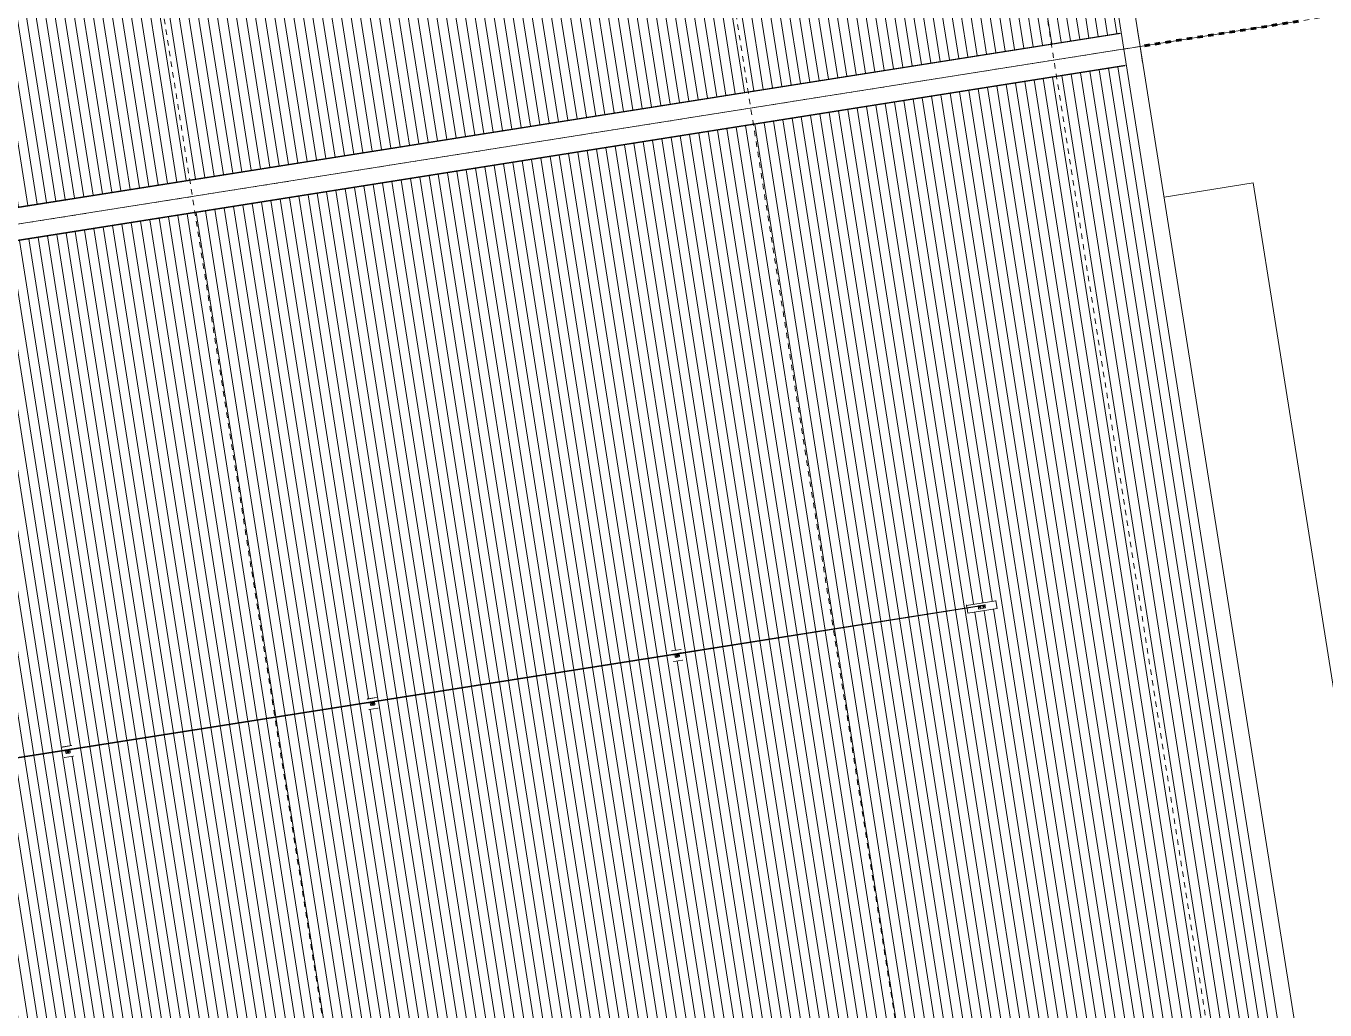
# Model space of a CAD drawing. Header units: metres. Extents: x -2358 to -2216, y 3959 to 4067.
# Drawn here: x -2253.36 to -2229.24, y 4015.16 to 4033.44 of the extents above; entities that cross this region are included whole.
import ezdxf

# ---------------------------------------------------------------- set-up
doc = ezdxf.new("R2010")
doc.units = ezdxf.units.M
doc.linetypes.add('AEC_Dash 3mm', pattern=[0.006, 0.003, -0.003])
doc.linetypes.add('Grid Line', pattern=[0.021, 0.012, -0.003, 0.003, -0.003])
for name, color, linetype, lineweight in [('A-AREA', 32, 'AEC_Dash 3mm', 60), ('A-FLOR', 192, 'Continuous', 5), ('A-ROOF', 132, 'Continuous', 5), ('A-ROOF-PATT', 132, 'Continuous', 5), ('Q-SPCQ', 91, 'Continuous', 5), ('S-GRID', 1, 'Continuous', 5)]:
    doc.layers.add(name, color=color, linetype=linetype, lineweight=lineweight)

# ---------------------------------------------------------------- blocks, each defined once
blk = doc.blocks.new('Static Line_Sayfa_Metal Deck_Pan Mount - Up to 15 _ pitch - Max 2 Users-1847625-ROOF - Part B')
at = {"layer": 'Q-SPCQ'}
for p, q in [((-2235.66, 4022.668), (-2241.271, 4021.782)), ((-2241.27, 4021.774), (-2235.66, 4022.66)), ((-2235.893, 4022.678), (-2235.894, 4022.685)), ((-2235.348, 4022.764), (-2235.893, 4022.678)), ((-2235.886, 4022.631), (-2235.893, 4022.678)), ((-2235.871, 4022.535), (-2235.885, 4022.625)), ((-2235.326, 4022.621), (-2235.871, 4022.535)), ((-2235.55, 4022.688), (-2235.678, 4022.668)), ((-2235.678, 4022.668), (-2235.678, 4022.665)), ((-2235.678, 4022.664), (-2235.677, 4022.659)), ((-2235.677, 4022.658), (-2235.674, 4022.639)), ((-2235.674, 4022.639), (-2235.67, 4022.614)), ((-2235.664, 4022.61), (-2235.605, 4022.619)), ((-2235.66, 4022.666), (-2235.66, 4022.668)), ((-2235.66, 4022.666), (-2235.66, 4022.668)), ((-2235.652, 4022.666), (-2235.559, 4022.685)), ((-2235.558, 4022.68), (-2235.652, 4022.661)), ((-2235.652, 4022.642), (-2235.652, 4022.641)), ((-2235.626, 4022.645), (-2235.626, 4022.646)), ((-2235.605, 4022.619), (-2235.545, 4022.629)), ((-2235.593, 4022.652), (-2235.592, 4022.651)), ((-2235.567, 4022.655), (-2235.567, 4022.656)), ((-2235.549, 4022.683), (-2235.55, 4022.688)), ((-2235.549, 4022.683), (-2235.55, 4022.688)), ((-2235.55, 4022.688), (-2235.55, 4022.688)), ((-2235.549, 4022.683), (-2235.549, 4022.683)), ((-2235.549, 4022.681), (-2235.549, 4022.683)), ((-2235.545, 4022.659), (-2235.549, 4022.681)), ((-2235.541, 4022.634), (-2235.545, 4022.659)), ((-2235.349, 4022.771), (-2235.348, 4022.764)), ((-2235.348, 4022.764), (-2235.326, 4022.621)), ((-2235.326, 4022.621), (-2235.325, 4022.617)), ((-2235.87, 4022.531), (-2235.871, 4022.535)), ((-2241.363, 4021.831), (-2241.199, 4021.856)), ((-2241.2, 4021.856), (-2241.361, 4021.831)), ((-2241.197, 4021.858), (-2241.199, 4021.857)), ((-2241.198, 4021.857), (-2241.194, 4021.858)), ((-2241.27, 4021.782), (-2314.822, 4010.184)), ((-2314.821, 4010.176), (-2241.269, 4021.774)), ((-2241.367, 4021.831), (-2241.364, 4021.83)), ((-2241.362, 4021.831), (-2241.365, 4021.831)), ((-2241.336, 4021.774), (-2241.34, 4021.772)), ((-2241.339, 4021.766), (-2241.34, 4021.772)), ((-2241.339, 4021.762), (-2241.339, 4021.766)), ((-2241.339, 4021.762), (-2241.334, 4021.761)), ((-2241.333, 4021.634), (-2241.336, 4021.634)), ((-2241.209, 4021.794), (-2241.334, 4021.774)), ((-2241.332, 4021.761), (-2241.207, 4021.781)), ((-2241.168, 4021.66), (-2241.332, 4021.634)), ((-2241.232, 4021.792), (-2241.311, 4021.779)), ((-2241.311, 4021.779), (-2241.311, 4021.779)), ((-2241.311, 4021.778), (-2241.311, 4021.777)), ((-2241.302, 4021.724), (-2241.309, 4021.766)), ((-2241.285, 4021.742), (-2241.285, 4021.741)), ((-2241.285, 4021.711), (-2241.236, 4021.719)), ((-2241.277, 4021.743), (-2241.277, 4021.742)), ((-2241.275, 4021.742), (-2241.275, 4021.742)), ((-2241.255, 4021.745), (-2241.255, 4021.745)), ((-2241.253, 4021.746), (-2241.254, 4021.746)), ((-2241.246, 4021.748), (-2241.246, 4021.748)), ((-2241.232, 4021.792), (-2241.232, 4021.791)), ((-2241.232, 4021.79), (-2241.232, 4021.791)), ((-2241.23, 4021.778), (-2241.223, 4021.736)), ((-2241.202, 4021.794), (-2241.206, 4021.794)), ((-2241.204, 4021.782), (-2241.2, 4021.783)), ((-2241.202, 4021.794), (-2241.201, 4021.788)), ((-2241.201, 4021.788), (-2241.2, 4021.784)), ((-2241.163, 4021.662), (-2241.167, 4021.66)), ((-2247.025, 4020.939), (-2247.021, 4020.938)), ((-2247.02, 4020.939), (-2247.023, 4020.939)), ((-2247.02, 4020.938), (-2246.857, 4020.964)), ((-2246.858, 4020.964), (-2247.019, 4020.939)), ((-2246.994, 4020.882), (-2246.998, 4020.88)), ((-2246.997, 4020.874), (-2246.998, 4020.88)), ((-2246.866, 4020.902), (-2246.992, 4020.882)), ((-2246.99, 4020.869), (-2246.864, 4020.889)), ((-2246.89, 4020.899), (-2246.969, 4020.887)), ((-2246.969, 4020.887), (-2246.969, 4020.887)), ((-2246.969, 4020.886), (-2246.969, 4020.885)), ((-2246.889, 4020.898), (-2246.89, 4020.899)), ((-2246.89, 4020.899), (-2246.89, 4020.899)), ((-2246.888, 4020.886), (-2246.881, 4020.844)), ((-2246.86, 4020.902), (-2246.864, 4020.902)), ((-2246.862, 4020.89), (-2246.858, 4020.891)), ((-2246.86, 4020.902), (-2246.859, 4020.896)), ((-2246.859, 4020.896), (-2246.858, 4020.892)), ((-2246.854, 4020.966), (-2246.857, 4020.964)), ((-2246.856, 4020.965), (-2246.852, 4020.966)), ((-2246.996, 4020.87), (-2246.997, 4020.874)), ((-2246.996, 4020.87), (-2246.992, 4020.869)), ((-2246.99, 4020.742), (-2246.994, 4020.742)), ((-2246.826, 4020.767), (-2246.989, 4020.742)), ((-2246.96, 4020.832), (-2246.967, 4020.874)), ((-2246.943, 4020.85), (-2246.942, 4020.849)), ((-2246.943, 4020.819), (-2246.894, 4020.827)), ((-2246.934, 4020.851), (-2246.934, 4020.85)), ((-2246.932, 4020.85), (-2246.932, 4020.85)), ((-2246.913, 4020.853), (-2246.913, 4020.853)), ((-2246.911, 4020.854), (-2246.911, 4020.854)), ((-2246.903, 4020.856), (-2246.903, 4020.856)), ((-2246.821, 4020.769), (-2246.825, 4020.768)), ((-2252.683, 4020.047), (-2252.679, 4020.046)), ((-2252.677, 4020.047), (-2252.681, 4020.047)), ((-2252.678, 4020.046), (-2252.514, 4020.072)), ((-2252.516, 4020.072), (-2252.677, 4020.047)), ((-2252.652, 4019.989), (-2252.656, 4019.988)), ((-2252.655, 4019.982), (-2252.656, 4019.988)), ((-2252.654, 4019.978), (-2252.655, 4019.982)), ((-2252.654, 4019.977), (-2252.65, 4019.977)), ((-2252.524, 4020.01), (-2252.649, 4019.99)), ((-2252.647, 4019.977), (-2252.522, 4019.997)), ((-2252.547, 4020.007), (-2252.626, 4019.995)), ((-2252.626, 4019.995), (-2252.626, 4019.995)), ((-2252.626, 4019.994), (-2252.626, 4019.993)), ((-2252.618, 4019.94), (-2252.624, 4019.981)), ((-2252.601, 4019.927), (-2252.551, 4019.935)), ((-2252.6, 4019.958), (-2252.6, 4019.957)), ((-2252.592, 4019.959), (-2252.592, 4019.958)), ((-2252.59, 4019.958), (-2252.59, 4019.958)), ((-2252.571, 4019.961), (-2252.571, 4019.961)), ((-2252.569, 4019.962), (-2252.569, 4019.962)), ((-2252.561, 4019.963), (-2252.561, 4019.964)), ((-2252.547, 4020.006), (-2252.547, 4020.007)), ((-2252.547, 4020.007), (-2252.547, 4020.007)), ((-2252.545, 4019.994), (-2252.539, 4019.952)), ((-2252.517, 4020.01), (-2252.522, 4020.01)), ((-2252.52, 4019.998), (-2252.516, 4019.999)), ((-2252.517, 4020.01), (-2252.517, 4020.004)), ((-2252.517, 4020.004), (-2252.516, 4020)), ((-2252.512, 4020.074), (-2252.515, 4020.072)), ((-2252.513, 4020.072), (-2252.51, 4020.074)), ((-2252.648, 4019.849), (-2252.652, 4019.85)), ((-2252.483, 4019.875), (-2252.647, 4019.85)), ((-2252.479, 4019.877), (-2252.482, 4019.876))]:
    blk.add_line(p, q, dxfattribs=at)
at = {"layer": 'Q-SPCQ', "flags": 128}
for points in [[(-2235.652, 4022.641), (-2235.652, 4022.641), (-2235.651, 4022.64), (-2235.651, 4022.64), (-2235.651, 4022.639), (-2235.651, 4022.639), (-2235.651, 4022.638), (-2235.651, 4022.638), (-2235.65, 4022.637), (-2235.65, 4022.637), (-2235.65, 4022.636), (-2235.65, 4022.636), (-2235.649, 4022.636), (-2235.649, 4022.635), (-2235.649, 4022.635), (-2235.648, 4022.634), (-2235.648, 4022.634), (-2235.648, 4022.634), (-2235.647, 4022.633), (-2235.647, 4022.633), (-2235.646, 4022.633), (-2235.646, 4022.632), (-2235.645, 4022.632), (-2235.645, 4022.632), (-2235.645, 4022.632), (-2235.644, 4022.631), (-2235.644, 4022.631), (-2235.643, 4022.631), (-2235.643, 4022.631), (-2235.642, 4022.631), (-2235.642, 4022.631), (-2235.641, 4022.631), (-2235.641, 4022.63), (-2235.64, 4022.63), (-2235.64, 4022.63), (-2235.639, 4022.63), (-2235.639, 4022.63), (-2235.638, 4022.63), (-2235.637, 4022.63), (-2235.637, 4022.63), (-2235.636, 4022.631), (-2235.636, 4022.631), (-2235.635, 4022.631), (-2235.635, 4022.631), (-2235.634, 4022.631), (-2235.634, 4022.631), (-2235.633, 4022.632), (-2235.633, 4022.632), (-2235.633, 4022.632), (-2235.632, 4022.632), (-2235.632, 4022.633), (-2235.631, 4022.633), (-2235.631, 4022.633), (-2235.63, 4022.633), (-2235.63, 4022.634), (-2235.63, 4022.634), (-2235.629, 4022.635), (-2235.629, 4022.635), (-2235.629, 4022.635), (-2235.628, 4022.636), (-2235.628, 4022.636), (-2235.628, 4022.637), (-2235.627, 4022.637), (-2235.627, 4022.637), (-2235.627, 4022.638), (-2235.627, 4022.638), (-2235.627, 4022.639), (-2235.626, 4022.639), (-2235.626, 4022.64), (-2235.626, 4022.64), (-2235.626, 4022.641), (-2235.626, 4022.641), (-2235.626, 4022.642), (-2235.626, 4022.642), (-2235.626, 4022.643), (-2235.626, 4022.643), (-2235.626, 4022.644), (-2235.626, 4022.645), (-2235.626, 4022.645), (-2235.626, 4022.645)], [(-2235.592, 4022.651), (-2235.592, 4022.65), (-2235.592, 4022.65), (-2235.592, 4022.649), (-2235.592, 4022.649), (-2235.592, 4022.648), (-2235.592, 4022.648), (-2235.591, 4022.647), (-2235.591, 4022.647), (-2235.591, 4022.646), (-2235.591, 4022.646), (-2235.59, 4022.645), (-2235.59, 4022.645), (-2235.59, 4022.645), (-2235.589, 4022.644), (-2235.589, 4022.644), (-2235.589, 4022.643), (-2235.588, 4022.643), (-2235.588, 4022.643), (-2235.588, 4022.642), (-2235.587, 4022.642), (-2235.587, 4022.642), (-2235.586, 4022.641), (-2235.586, 4022.641), (-2235.585, 4022.641), (-2235.585, 4022.641), (-2235.584, 4022.641), (-2235.584, 4022.64), (-2235.583, 4022.64), (-2235.583, 4022.64), (-2235.582, 4022.64), (-2235.582, 4022.64), (-2235.581, 4022.64), (-2235.581, 4022.64), (-2235.58, 4022.64), (-2235.58, 4022.64), (-2235.579, 4022.64), (-2235.579, 4022.64), (-2235.578, 4022.64), (-2235.578, 4022.64), (-2235.577, 4022.64), (-2235.577, 4022.64), (-2235.576, 4022.64), (-2235.576, 4022.64), (-2235.575, 4022.64), (-2235.575, 4022.641), (-2235.574, 4022.641), (-2235.574, 4022.641), (-2235.573, 4022.641), (-2235.573, 4022.642), (-2235.572, 4022.642), (-2235.572, 4022.642), (-2235.572, 4022.642), (-2235.571, 4022.643), (-2235.571, 4022.643), (-2235.57, 4022.643), (-2235.57, 4022.644), (-2235.57, 4022.644), (-2235.569, 4022.645), (-2235.569, 4022.645), (-2235.569, 4022.645), (-2235.568, 4022.646), (-2235.568, 4022.646), (-2235.568, 4022.647), (-2235.568, 4022.647), (-2235.568, 4022.648), (-2235.567, 4022.648), (-2235.567, 4022.649), (-2235.567, 4022.649), (-2235.567, 4022.65), (-2235.567, 4022.65), (-2235.567, 4022.651), (-2235.567, 4022.651), (-2235.567, 4022.652), (-2235.567, 4022.652), (-2235.567, 4022.653), (-2235.567, 4022.653), (-2235.567, 4022.654), (-2235.567, 4022.654), (-2235.567, 4022.655)], [(-2241.336, 4021.774), (-2241.336, 4021.774), (-2241.335, 4021.774), (-2241.335, 4021.774), (-2241.335, 4021.774), (-2241.334, 4021.774), (-2241.334, 4021.774)], [(-2241.332, 4021.761), (-2241.332, 4021.761), (-2241.333, 4021.761), (-2241.333, 4021.761), (-2241.334, 4021.761), (-2241.334, 4021.761), (-2241.334, 4021.761)], [(-2241.277, 4021.742), (-2241.277, 4021.742), (-2241.276, 4021.741), (-2241.276, 4021.741), (-2241.276, 4021.74), (-2241.276, 4021.74), (-2241.276, 4021.739), (-2241.276, 4021.739), (-2241.275, 4021.739), (-2241.275, 4021.738), (-2241.275, 4021.738), (-2241.275, 4021.737), (-2241.274, 4021.737), (-2241.274, 4021.737), (-2241.274, 4021.736), (-2241.274, 4021.736), (-2241.273, 4021.736), (-2241.273, 4021.735), (-2241.273, 4021.735), (-2241.272, 4021.735), (-2241.272, 4021.734), (-2241.271, 4021.734), (-2241.271, 4021.734), (-2241.271, 4021.734), (-2241.27, 4021.733), (-2241.27, 4021.733), (-2241.269, 4021.733), (-2241.269, 4021.733), (-2241.268, 4021.733), (-2241.268, 4021.733), (-2241.268, 4021.732), (-2241.267, 4021.732), (-2241.267, 4021.732), (-2241.266, 4021.732), (-2241.266, 4021.732), (-2241.265, 4021.732), (-2241.265, 4021.732), (-2241.264, 4021.732), (-2241.264, 4021.732), (-2241.263, 4021.732), (-2241.263, 4021.732)], [(-2241.275, 4021.742), (-2241.275, 4021.742), (-2241.274, 4021.741), (-2241.274, 4021.741), (-2241.274, 4021.741), (-2241.274, 4021.74), (-2241.274, 4021.74), (-2241.274, 4021.74), (-2241.274, 4021.739), (-2241.273, 4021.739), (-2241.273, 4021.739), (-2241.273, 4021.738), (-2241.273, 4021.738), (-2241.273, 4021.738), (-2241.272, 4021.737), (-2241.272, 4021.737), (-2241.272, 4021.737), (-2241.271, 4021.736), (-2241.271, 4021.736), (-2241.271, 4021.736), (-2241.271, 4021.736), (-2241.27, 4021.735), (-2241.27, 4021.735), (-2241.27, 4021.735), (-2241.269, 4021.735), (-2241.269, 4021.735), (-2241.269, 4021.735), (-2241.268, 4021.734), (-2241.268, 4021.734), (-2241.267, 4021.734), (-2241.267, 4021.734), (-2241.267, 4021.734), (-2241.266, 4021.734), (-2241.266, 4021.734), (-2241.266, 4021.734), (-2241.265, 4021.734), (-2241.265, 4021.734), (-2241.264, 4021.734), (-2241.264, 4021.734), (-2241.264, 4021.734), (-2241.263, 4021.734)], [(-2241.263, 4021.732), (-2241.263, 4021.732), (-2241.262, 4021.733), (-2241.262, 4021.733), (-2241.261, 4021.733), (-2241.261, 4021.733), (-2241.261, 4021.733), (-2241.26, 4021.733), (-2241.26, 4021.734), (-2241.259, 4021.734), (-2241.259, 4021.734), (-2241.258, 4021.734), (-2241.258, 4021.735), (-2241.258, 4021.735), (-2241.257, 4021.735), (-2241.257, 4021.735), (-2241.257, 4021.736), (-2241.256, 4021.736), (-2241.256, 4021.736), (-2241.256, 4021.737), (-2241.255, 4021.737), (-2241.255, 4021.738), (-2241.255, 4021.738), (-2241.255, 4021.738), (-2241.254, 4021.739), (-2241.254, 4021.739), (-2241.254, 4021.74), (-2241.254, 4021.74), (-2241.254, 4021.741), (-2241.254, 4021.741), (-2241.254, 4021.741), (-2241.253, 4021.742), (-2241.253, 4021.742), (-2241.253, 4021.743), (-2241.253, 4021.743), (-2241.253, 4021.744), (-2241.253, 4021.744), (-2241.253, 4021.745), (-2241.253, 4021.745), (-2241.253, 4021.746), (-2241.253, 4021.746)], [(-2241.263, 4021.734), (-2241.263, 4021.734), (-2241.263, 4021.734), (-2241.262, 4021.734), (-2241.262, 4021.734), (-2241.262, 4021.735), (-2241.261, 4021.735), (-2241.261, 4021.735), (-2241.261, 4021.735), (-2241.26, 4021.735), (-2241.26, 4021.735), (-2241.26, 4021.736), (-2241.259, 4021.736), (-2241.259, 4021.736), (-2241.259, 4021.736), (-2241.258, 4021.737), (-2241.258, 4021.737), (-2241.258, 4021.737), (-2241.258, 4021.737), (-2241.257, 4021.738), (-2241.257, 4021.738), (-2241.257, 4021.738), (-2241.257, 4021.739), (-2241.256, 4021.739), (-2241.256, 4021.739), (-2241.256, 4021.74), (-2241.256, 4021.74), (-2241.256, 4021.74), (-2241.256, 4021.741), (-2241.256, 4021.741), (-2241.256, 4021.742), (-2241.255, 4021.742), (-2241.255, 4021.742), (-2241.255, 4021.743), (-2241.255, 4021.743), (-2241.255, 4021.744), (-2241.255, 4021.744), (-2241.255, 4021.744), (-2241.255, 4021.745), (-2241.255, 4021.745), (-2241.255, 4021.745)], [(-2241.209, 4021.794), (-2241.208, 4021.794), (-2241.208, 4021.794), (-2241.208, 4021.794), (-2241.207, 4021.794), (-2241.207, 4021.794), (-2241.206, 4021.794)], [(-2241.204, 4021.782), (-2241.205, 4021.782), (-2241.205, 4021.781), (-2241.206, 4021.781), (-2241.206, 4021.781), (-2241.206, 4021.781), (-2241.207, 4021.781)], [(-2246.994, 4020.882), (-2246.994, 4020.882), (-2246.993, 4020.882), (-2246.993, 4020.882), (-2246.992, 4020.882), (-2246.992, 4020.882), (-2246.992, 4020.882)], [(-2246.866, 4020.902), (-2246.866, 4020.902), (-2246.866, 4020.902), (-2246.865, 4020.902), (-2246.865, 4020.902), (-2246.864, 4020.902), (-2246.864, 4020.902)], [(-2246.862, 4020.89), (-2246.863, 4020.89), (-2246.863, 4020.889), (-2246.863, 4020.889), (-2246.864, 4020.889), (-2246.864, 4020.889), (-2246.864, 4020.889)], [(-2246.99, 4020.869), (-2246.99, 4020.869), (-2246.99, 4020.869), (-2246.991, 4020.869), (-2246.991, 4020.869), (-2246.992, 4020.869), (-2246.992, 4020.869)], [(-2246.934, 4020.85), (-2246.934, 4020.85), (-2246.934, 4020.849), (-2246.934, 4020.849), (-2246.934, 4020.848), (-2246.934, 4020.848), (-2246.934, 4020.847), (-2246.933, 4020.847), (-2246.933, 4020.846), (-2246.933, 4020.846), (-2246.933, 4020.846), (-2246.932, 4020.845), (-2246.932, 4020.845), (-2246.932, 4020.844), (-2246.932, 4020.844), (-2246.931, 4020.844), (-2246.931, 4020.843), (-2246.931, 4020.843), (-2246.93, 4020.843), (-2246.93, 4020.843), (-2246.93, 4020.842), (-2246.929, 4020.842), (-2246.929, 4020.842), (-2246.928, 4020.842), (-2246.928, 4020.841), (-2246.927, 4020.841), (-2246.927, 4020.841), (-2246.927, 4020.841), (-2246.926, 4020.841), (-2246.926, 4020.84), (-2246.925, 4020.84), (-2246.925, 4020.84), (-2246.924, 4020.84), (-2246.924, 4020.84), (-2246.923, 4020.84), (-2246.923, 4020.84), (-2246.922, 4020.84), (-2246.922, 4020.84), (-2246.921, 4020.84), (-2246.921, 4020.84), (-2246.921, 4020.84)], [(-2246.932, 4020.85), (-2246.932, 4020.85), (-2246.932, 4020.849), (-2246.932, 4020.849), (-2246.932, 4020.849), (-2246.932, 4020.848), (-2246.932, 4020.848), (-2246.931, 4020.847), (-2246.931, 4020.847), (-2246.931, 4020.847), (-2246.931, 4020.846), (-2246.931, 4020.846), (-2246.93, 4020.846), (-2246.93, 4020.845), (-2246.93, 4020.845), (-2246.93, 4020.845), (-2246.929, 4020.845), (-2246.929, 4020.844), (-2246.929, 4020.844), (-2246.929, 4020.844), (-2246.928, 4020.844), (-2246.928, 4020.843), (-2246.928, 4020.843), (-2246.927, 4020.843), (-2246.927, 4020.843), (-2246.927, 4020.843), (-2246.926, 4020.843), (-2246.926, 4020.842), (-2246.925, 4020.842), (-2246.925, 4020.842), (-2246.925, 4020.842), (-2246.924, 4020.842), (-2246.924, 4020.842), (-2246.924, 4020.842), (-2246.923, 4020.842), (-2246.923, 4020.842), (-2246.922, 4020.842), (-2246.922, 4020.842), (-2246.922, 4020.842), (-2246.921, 4020.842), (-2246.921, 4020.842)], [(-2246.921, 4020.84), (-2246.92, 4020.84), (-2246.92, 4020.84), (-2246.92, 4020.841), (-2246.919, 4020.841), (-2246.919, 4020.841), (-2246.918, 4020.841), (-2246.918, 4020.841), (-2246.917, 4020.841), (-2246.917, 4020.842), (-2246.917, 4020.842), (-2246.916, 4020.842), (-2246.916, 4020.842), (-2246.915, 4020.843), (-2246.915, 4020.843), (-2246.915, 4020.843), (-2246.914, 4020.844), (-2246.914, 4020.844), (-2246.914, 4020.844), (-2246.913, 4020.845), (-2246.913, 4020.845), (-2246.913, 4020.845), (-2246.913, 4020.846), (-2246.912, 4020.846), (-2246.912, 4020.847), (-2246.912, 4020.847), (-2246.912, 4020.848), (-2246.912, 4020.848), (-2246.911, 4020.848), (-2246.911, 4020.849), (-2246.911, 4020.849), (-2246.911, 4020.85), (-2246.911, 4020.85), (-2246.911, 4020.851), (-2246.911, 4020.851), (-2246.911, 4020.852), (-2246.911, 4020.852), (-2246.911, 4020.853), (-2246.911, 4020.853), (-2246.911, 4020.854), (-2246.911, 4020.854)], [(-2246.921, 4020.842), (-2246.921, 4020.842), (-2246.92, 4020.842), (-2246.92, 4020.842), (-2246.92, 4020.842), (-2246.919, 4020.842), (-2246.919, 4020.843), (-2246.919, 4020.843), (-2246.918, 4020.843), (-2246.918, 4020.843), (-2246.918, 4020.843), (-2246.917, 4020.844), (-2246.917, 4020.844), (-2246.917, 4020.844), (-2246.916, 4020.844), (-2246.916, 4020.844), (-2246.916, 4020.845), (-2246.916, 4020.845), (-2246.915, 4020.845), (-2246.915, 4020.846), (-2246.915, 4020.846), (-2246.915, 4020.846), (-2246.914, 4020.847), (-2246.914, 4020.847), (-2246.914, 4020.847), (-2246.914, 4020.848), (-2246.914, 4020.848), (-2246.914, 4020.848), (-2246.913, 4020.849), (-2246.913, 4020.849), (-2246.913, 4020.849), (-2246.913, 4020.85), (-2246.913, 4020.85), (-2246.913, 4020.851), (-2246.913, 4020.851), (-2246.913, 4020.851), (-2246.913, 4020.852), (-2246.913, 4020.852), (-2246.913, 4020.853), (-2246.913, 4020.853), (-2246.913, 4020.853)], [(-2252.652, 4019.989), (-2252.651, 4019.99), (-2252.651, 4019.99), (-2252.65, 4019.99), (-2252.65, 4019.99), (-2252.65, 4019.99), (-2252.649, 4019.99)], [(-2252.647, 4019.977), (-2252.648, 4019.977), (-2252.648, 4019.977), (-2252.649, 4019.977), (-2252.649, 4019.977), (-2252.649, 4019.977), (-2252.65, 4019.977)], [(-2252.592, 4019.958), (-2252.592, 4019.957), (-2252.592, 4019.957), (-2252.592, 4019.957), (-2252.592, 4019.956), (-2252.591, 4019.956), (-2252.591, 4019.955), (-2252.591, 4019.955), (-2252.591, 4019.954), (-2252.591, 4019.954), (-2252.59, 4019.954), (-2252.59, 4019.953), (-2252.59, 4019.953), (-2252.59, 4019.952), (-2252.589, 4019.952), (-2252.589, 4019.952), (-2252.589, 4019.951), (-2252.588, 4019.951), (-2252.588, 4019.951), (-2252.588, 4019.95), (-2252.587, 4019.95), (-2252.587, 4019.95), (-2252.586, 4019.95), (-2252.586, 4019.949), (-2252.586, 4019.949), (-2252.585, 4019.949), (-2252.585, 4019.949), (-2252.584, 4019.949), (-2252.584, 4019.949), (-2252.583, 4019.948), (-2252.583, 4019.948), (-2252.582, 4019.948), (-2252.582, 4019.948), (-2252.582, 4019.948), (-2252.581, 4019.948), (-2252.581, 4019.948), (-2252.58, 4019.948), (-2252.58, 4019.948), (-2252.579, 4019.948), (-2252.579, 4019.948), (-2252.579, 4019.948)], [(-2252.59, 4019.958), (-2252.59, 4019.958), (-2252.59, 4019.957), (-2252.59, 4019.957), (-2252.59, 4019.956), (-2252.589, 4019.956), (-2252.589, 4019.956), (-2252.589, 4019.955), (-2252.589, 4019.955), (-2252.589, 4019.955), (-2252.589, 4019.954), (-2252.588, 4019.954), (-2252.588, 4019.954), (-2252.588, 4019.953), (-2252.588, 4019.953), (-2252.587, 4019.953), (-2252.587, 4019.952), (-2252.587, 4019.952), (-2252.587, 4019.952), (-2252.586, 4019.952), (-2252.586, 4019.951), (-2252.586, 4019.951), (-2252.585, 4019.951), (-2252.585, 4019.951), (-2252.585, 4019.951), (-2252.584, 4019.951), (-2252.584, 4019.95), (-2252.584, 4019.95), (-2252.583, 4019.95), (-2252.583, 4019.95), (-2252.582, 4019.95), (-2252.582, 4019.95), (-2252.582, 4019.95), (-2252.581, 4019.95), (-2252.581, 4019.95), (-2252.581, 4019.95), (-2252.58, 4019.95), (-2252.58, 4019.95), (-2252.579, 4019.95), (-2252.579, 4019.95), (-2252.579, 4019.95)], [(-2252.579, 4019.948), (-2252.578, 4019.948), (-2252.578, 4019.948), (-2252.577, 4019.948), (-2252.577, 4019.949), (-2252.576, 4019.949), (-2252.576, 4019.949), (-2252.575, 4019.949), (-2252.575, 4019.949), (-2252.575, 4019.95), (-2252.574, 4019.95), (-2252.574, 4019.95), (-2252.573, 4019.95), (-2252.573, 4019.951), (-2252.573, 4019.951), (-2252.572, 4019.951), (-2252.572, 4019.952), (-2252.572, 4019.952), (-2252.571, 4019.952), (-2252.571, 4019.953), (-2252.571, 4019.953), (-2252.571, 4019.953), (-2252.57, 4019.954), (-2252.57, 4019.954), (-2252.57, 4019.955), (-2252.57, 4019.955), (-2252.569, 4019.955), (-2252.569, 4019.956), (-2252.569, 4019.956), (-2252.569, 4019.957), (-2252.569, 4019.957), (-2252.569, 4019.958), (-2252.569, 4019.958), (-2252.569, 4019.959), (-2252.569, 4019.959), (-2252.569, 4019.96), (-2252.569, 4019.96), (-2252.569, 4019.96), (-2252.569, 4019.961), (-2252.569, 4019.961), (-2252.569, 4019.962)], [(-2252.579, 4019.95), (-2252.578, 4019.95), (-2252.578, 4019.95), (-2252.578, 4019.95), (-2252.577, 4019.95), (-2252.577, 4019.95), (-2252.577, 4019.95), (-2252.576, 4019.951), (-2252.576, 4019.951), (-2252.576, 4019.951), (-2252.575, 4019.951), (-2252.575, 4019.951), (-2252.575, 4019.952), (-2252.574, 4019.952), (-2252.574, 4019.952), (-2252.574, 4019.952), (-2252.573, 4019.953), (-2252.573, 4019.953), (-2252.573, 4019.953), (-2252.573, 4019.954), (-2252.572, 4019.954), (-2252.572, 4019.954), (-2252.572, 4019.954), (-2252.572, 4019.955), (-2252.572, 4019.955), (-2252.572, 4019.956), (-2252.571, 4019.956), (-2252.571, 4019.956), (-2252.571, 4019.957), (-2252.571, 4019.957), (-2252.571, 4019.957), (-2252.571, 4019.958), (-2252.571, 4019.958), (-2252.571, 4019.959), (-2252.571, 4019.959), (-2252.571, 4019.959), (-2252.571, 4019.96), (-2252.571, 4019.96), (-2252.571, 4019.96), (-2252.571, 4019.961), (-2252.571, 4019.961)], [(-2252.524, 4020.01), (-2252.524, 4020.01), (-2252.523, 4020.01), (-2252.523, 4020.01), (-2252.523, 4020.01), (-2252.522, 4020.01), (-2252.522, 4020.01)], [(-2252.52, 4019.998), (-2252.52, 4019.997), (-2252.521, 4019.997), (-2252.521, 4019.997), (-2252.521, 4019.997), (-2252.522, 4019.997), (-2252.522, 4019.997)]]:
    blk.add_lwpolyline(points, dxfattribs=at)
at = {"layer": 'Q-SPCQ'}
for centre, major_axis, ratio, start_param, end_param in [((-2235.66, 4022.666), (0.0173, 0.0027), 0.087156, 3.394665, 5.166175), ((-2235.659, 4022.662), (0.0173, 0.0027), 0.087156, 3.394665, 5.166175), ((-2235.665, 4022.615), (0.00494, 0.00078), 0.996195, 3.141593, 4.712389), ((-2235.66, 4022.666), (0.00741, 0.00117), 0.087156, 3.665191, 6.283185), ((-2235.66, 4022.666), (0.00741, 0.00117), 0.087156, 2.617994, 2.879793), ((-2235.659, 4022.662), (0.00741, 0.00117), 0.087156, 3.665191, 4.45059), ((-2235.66, 4022.666), (0.00741, 0.00117), 0.087156, 0, 1.570796), ((-2235.659, 4022.662), (0.00741, 0.00117), 0.087156, 5.235988, 6.021386), ((-2235.659, 4022.662), (0.00741, 0.00117), 0.087156, 0.261799, 1.047198), ((-2235.639, 4022.644), (0.0128, 0.002), 0.996195, 0, 3.141593), ((-2235.639, 4022.644), (0.0128, 0.002), 0.996195, 3.141593, 6.283185), ((-2235.58, 4022.654), (0.0128, 0.002), 0.996195, 0, 3.141593), ((-2235.58, 4022.654), (0.0128, 0.002), 0.996195, 3.141593, 6.283185), ((-2235.567, 4022.685), (0.0173, 0.0027), 0.087156, 5.166175, 6.283185), ((-2235.566, 4022.68), (0.0173, 0.0027), 0.087156, 5.166175, 6.283185), ((-2235.546, 4022.634), (0.00494, 0.00078), 0.996195, 4.712389, 6.283185), ((-2241.2, 4021.856), (0.000988, 0.000156), 0.087156, 5.371707, 6.031026), ((-2241.2, 4021.856), (0.000988, 0.000156), 0.087156, 4.712389, 4.932162), ((-2241.199, 4021.856), (0.000988, 0.000156), 0.087156, 4.712389, 6.031026), ((-2241.363, 4021.831), (0.000988, 0.000156), 0.087156, 3.393752, 4.712389), ((-2241.361, 4021.831), (0.000988, 0.000156), 0.087156, 3.393752, 3.833298), ((-2241.361, 4021.831), (0.000988, 0.000156), 0.087156, 4.492616, 4.712389), ((-2241.332, 4021.634), (0.000988, 0.000156), 0.087156, 3.393752, 4.712389), ((-2241.373, 4021.766), (0.0691, 0.0109), 0.087156, 0.229391, 0.458783), ((-2241.288, 4021.726), (0.0148, 0.0023), 0.996195, 3.141593, 4.712389), ((-2241.288, 4021.726), (0.0148, 0.0023), 0.996195, 3.435816, 4.147516), ((-2241.265, 4021.745), (0.0196, 0.0031), 0.996195, 1.570796, 3.141593), ((-2241.265, 4021.745), (0.0196, 0.0031), 0.996195, 1.570796, 4.712389), ((-2241.265, 4021.745), (0.0116, 0.0018), 0.996195, 1.570796, 4.712389), ((-2241.265, 4021.745), (0.0196, 0.0031), 0.996195, 4.712389, 7.853982), ((-2241.265, 4021.745), (0.0196, 0.0031), 0.996195, 0.785398, 1.570796), ((-2241.265, 4021.745), (0.0116, 0.0018), 0.996195, 4.712389, 7.853982), ((-2241.265, 4021.745), (0.0196, 0.0031), 0.996195, 0, 0.709323), ((-2241.17, 4021.798), (0.0691, 0.0109), 0.087156, 2.68281, 2.912201), ((-2241.238, 4021.734), (0.0148, 0.0023), 0.996195, 4.712389, 6.283185), ((-2241.238, 4021.734), (0.0148, 0.0023), 0.996195, 5.565007, 5.954166), ((-2241.168, 4021.66), (0.000988, 0.000156), 0.087156, 4.712389, 6.031026), ((-2247.02, 4020.939), (0.000988, 0.000156), 0.087156, 3.393752, 4.712389), ((-2247.019, 4020.939), (0.000988, 0.000156), 0.087156, 3.393752, 3.833298), ((-2247.019, 4020.939), (0.000988, 0.000156), 0.087156, 4.492616, 4.712389), ((-2247.03, 4020.874), (0.0691, 0.0109), 0.087156, 0.229391, 0.458783), ((-2246.827, 4020.906), (0.0691, 0.0109), 0.087156, 2.68281, 2.912201), ((-2246.858, 4020.964), (0.000988, 0.000156), 0.087156, 5.371707, 6.031026), ((-2246.858, 4020.964), (0.000988, 0.000156), 0.087156, 4.712389, 4.932162), ((-2246.857, 4020.964), (0.000988, 0.000156), 0.087156, 4.712389, 6.031026), ((-2246.989, 4020.742), (0.000988, 0.000156), 0.087156, 3.393752, 4.712389), ((-2246.945, 4020.834), (0.0148, 0.0023), 0.996195, 3.141593, 4.712389), ((-2246.945, 4020.834), (0.0148, 0.0023), 0.996195, 3.435816, 4.147516), ((-2246.923, 4020.852), (0.0196, 0.0031), 0.996195, 1.570796, 4.712389), ((-2246.923, 4020.853), (0.0196, 0.0031), 0.996195, 1.570796, 3.141593), ((-2246.923, 4020.852), (0.0116, 0.0018), 0.996195, 1.570796, 4.712389), ((-2246.923, 4020.853), (0.0196, 0.0031), 0.996195, 0, 1.570796), ((-2246.923, 4020.852), (0.0196, 0.0031), 0.996195, 4.712389, 7.853982), ((-2246.923, 4020.852), (0.0116, 0.0018), 0.996195, 4.712389, 7.853982), ((-2246.896, 4020.842), (0.0148, 0.0023), 0.996195, 4.712389, 6.283185), ((-2246.896, 4020.842), (0.0148, 0.0023), 0.996195, 5.565007, 5.954166), ((-2246.826, 4020.768), (0.000988, 0.000156), 0.087156, 4.712389, 6.031026), ((-2252.678, 4020.046), (0.000988, 0.000156), 0.087156, 3.393752, 4.712389), ((-2252.677, 4020.047), (0.000988, 0.000156), 0.087156, 4.492616, 4.712389), ((-2252.677, 4020.047), (0.000988, 0.000156), 0.087156, 3.393752, 3.833298), ((-2252.688, 4019.982), (0.0691, 0.0109), 0.087156, 0.229391, 0.458783), ((-2252.603, 4019.942), (0.0148, 0.0023), 0.996195, 3.141593, 4.712389), ((-2252.603, 4019.942), (0.0148, 0.0023), 0.996195, 3.435816, 4.147516), ((-2252.581, 4019.96), (0.0196, 0.0031), 0.996195, 1.570796, 4.712389), ((-2252.581, 4019.961), (0.0196, 0.0031), 0.996195, 1.570796, 3.141593), ((-2252.581, 4019.96), (0.0116, 0.0018), 0.996195, 1.570796, 4.712389), ((-2252.581, 4019.961), (0.0196, 0.0031), 0.996195, 0, 1.570796), ((-2252.581, 4019.96), (0.0196, 0.0031), 0.996195, 4.712389, 7.853982), ((-2252.581, 4019.96), (0.0116, 0.0018), 0.996195, 4.712389, 7.853982), ((-2252.485, 4020.014), (0.0691, 0.0109), 0.087156, 2.68281, 2.912201), ((-2252.554, 4019.95), (0.0148, 0.0023), 0.996195, 4.712389, 6.283185), ((-2252.554, 4019.95), (0.0148, 0.0023), 0.996195, 5.565007, 5.954166), ((-2252.516, 4020.072), (0.000988, 0.000156), 0.087156, 4.712389, 4.932162), ((-2252.516, 4020.072), (0.000988, 0.000156), 0.087156, 5.371707, 6.031026), ((-2252.514, 4020.072), (0.000988, 0.000156), 0.087156, 4.712389, 6.031026), ((-2252.647, 4019.85), (0.000988, 0.000156), 0.087156, 3.393752, 4.712389), ((-2252.483, 4019.875), (0.000988, 0.000156), 0.087156, 4.712389, 6.031026)]:
    blk.add_ellipse(centre, major_axis=major_axis, ratio=ratio, start_param=start_param, end_param=end_param, dxfattribs=at)
blk = doc.blocks.new('Ridge Capping - Ridge Capping-1882401-ROOF - Part B')
at = {"layer": 'A-ROOF'}
for p, q in [((-2322.602, 4019.156), (-2233.048, 4033.309)), ((-2322.601, 4019.148), (-2233.037, 4033.303)), ((-2232.718, 4033.353), (-2232.672, 4033.058)), ((-2232.99, 4033.007), (-2322.795, 4018.815)), ((-2232.672, 4033.058), (-2232.625, 4032.762)), ((-2322.722, 4018.524), (-2232.943, 4032.712)), ((-2322.607, 4018.534), (-2232.952, 4032.702))]:
    blk.add_line(p, q, dxfattribs=at)
blk = doc.blocks.new('Roof Gutters3 - Roof Gutters-1885272-ROOF - Part B')
at = {"layer": 'A-ROOF'}
for p, q in [((-2236.079, 4052.619), (-2232.973, 4033.01)), ((-2235.775, 4052.666), (-2232.669, 4033.058)), ((-2235.769, 4052.627), (-2232.669, 4033.058)), ((-2232.973, 4033.01), (-2232.99, 4033.007)), ((-2232.669, 4033.058), (-2232.973, 4033.01)), ((-2232.973, 4033.01), (-2229.867, 4013.401)), ((-2232.669, 4033.058), (-2229.569, 4013.489)), ((-2232.669, 4033.058), (-2229.562, 4013.45))]:
    blk.add_line(p, q, dxfattribs=at)

msp = doc.modelspace()

# ---------------------------------------------------------------- hatches: boundary and pattern name
at = {"layer": 'A-ROOF-PATT'}
h = msp.add_hatch(dxfattribs=at)
h.set_pattern_fill('FP_5', color=256, style=0, pattern_type=2)
h.set_pattern_definition([(279, (-407.231, -207.713), (0.1728454596, 0.0273760314), [])])
h.paths.add_polyline_path([(-2322.602, 4019.156), (-2233.048, 4033.309), (-2236.106, 4052.614), (-2325.791, 4038.408), (-2325.542, 4036.836), (-2325.405, 4036.856), (-2322.871, 4020.853)])
h.paths.add_polyline_path([(-2318.159, 4029.239), (-2318.156, 4029.24), (-2318.156, 4029.239)])
h.paths.add_polyline_path([(-2283.786, 4034.822), (-2283.786, 4034.822), (-2283.782, 4034.822)])
h.paths.add_polyline_path([(-2255.622, 4039.355), (-2255.622, 4039.355), (-2255.618, 4039.355)])
h.paths.add_polyline_path([(-2244.356, 4041.169), (-2244.356, 4041.169), (-2244.352, 4041.169)])
h.paths.add_polyline_path([(-2239.344, 4041.923), (-2239.342, 4041.924), (-2239.342, 4041.924)])
h.paths.add_polyline_path([(-2323.545, 4028.254), (-2323.569, 4028.408), (-2323.025, 4028.496), (-2323.019, 4028.456), (-2322.97, 4028.463), (-2322.785, 4028.494), (-2317.745, 4029.308), (-2317.753, 4029.354), (-2317.749, 4029.353), (-2317.748, 4029.356), (-2317.584, 4029.382), (-2317.583, 4029.382), (-2317.58, 4029.381), (-2317.572, 4029.334), (-2312.112, 4030.213), (-2312.12, 4030.26), (-2312.116, 4030.26), (-2312.115, 4030.262), (-2311.951, 4030.288), (-2311.95, 4030.289), (-2311.947, 4030.288), (-2311.939, 4030.241), (-2306.479, 4031.12), (-2306.487, 4031.167), (-2306.483, 4031.167), (-2306.482, 4031.169), (-2306.318, 4031.195), (-2306.317, 4031.195), (-2306.314, 4031.195), (-2306.306, 4031.148), (-2300.846, 4032.027), (-2300.854, 4032.074), (-2300.85, 4032.073), (-2300.85, 4032.076), (-2300.685, 4032.102), (-2300.684, 4032.102), (-2300.681, 4032.101), (-2300.673, 4032.054), (-2295.213, 4032.933), (-2295.221, 4032.98), (-2295.217, 4032.98), (-2295.217, 4032.982), (-2295.052, 4033.008), (-2295.051, 4033.009), (-2295.048, 4033.008), (-2295.041, 4032.961), (-2289.58, 4033.84), (-2289.588, 4033.887), (-2289.584, 4033.887), (-2289.584, 4033.889), (-2289.419, 4033.915), (-2289.418, 4033.915), (-2289.415, 4033.915), (-2289.408, 4033.868), (-2283.948, 4034.746), (-2283.955, 4034.794), (-2283.951, 4034.793), (-2283.951, 4034.796), (-2283.786, 4034.821), (-2283.786, 4034.822), (-2283.782, 4034.821), (-2283.775, 4034.774), (-2278.315, 4035.653), (-2278.322, 4035.7), (-2278.318, 4035.7), (-2278.318, 4035.702), (-2278.153, 4035.728), (-2278.153, 4035.729), (-2278.149, 4035.728), (-2278.142, 4035.681), (-2272.682, 4036.56), (-2272.689, 4036.607), (-2272.686, 4036.606), (-2272.685, 4036.609), (-2272.52, 4036.635), (-2272.52, 4036.635), (-2272.516, 4036.635), (-2272.509, 4036.588), (-2267.049, 4037.466), (-2267.056, 4037.513), (-2267.053, 4037.513), (-2267.052, 4037.515), (-2266.887, 4037.541), (-2266.887, 4037.542), (-2266.884, 4037.541), (-2266.876, 4037.494), (-2261.416, 4038.373), (-2261.423, 4038.42), (-2261.42, 4038.42), (-2261.419, 4038.422), (-2261.254, 4038.448), (-2261.254, 4038.448), (-2261.251, 4038.448), (-2261.243, 4038.401), (-2255.783, 4039.28), (-2255.791, 4039.327), (-2255.787, 4039.326), (-2255.786, 4039.329), (-2255.622, 4039.355), (-2255.621, 4039.355), (-2255.618, 4039.355), (-2255.61, 4039.308), (-2250.15, 4040.186), (-2250.158, 4040.233), (-2250.154, 4040.233), (-2250.153, 4040.235), (-2249.989, 4040.261), (-2249.988, 4040.262), (-2249.985, 4040.261), (-2249.977, 4040.214), (-2244.517, 4041.093), (-2244.525, 4041.14), (-2244.521, 4041.14), (-2244.52, 4041.142), (-2244.356, 4041.168), (-2244.355, 4041.168), (-2244.352, 4041.168), (-2244.344, 4041.12), (-2244.156, 4041.15), (-2243.971, 4041.181), (-2239.07, 4041.969), (-2239.076, 4042.008), (-2238.531, 4042.095), (-2238.508, 4041.941), (-2239.052, 4041.854), (-2239.069, 4041.961), (-2239.155, 4041.947), (-2239.159, 4041.946), (-2239.192, 4041.942), (-2239.29, 4041.926), (-2239.301, 4041.923), (-2244.343, 4041.112), (-2244.32, 4040.971), (-2244.324, 4040.974), (-2244.325, 4040.972), (-2244.337, 4040.97), (-2244.49, 4040.946), (-2244.49, 4040.945), (-2244.493, 4040.945), (-2244.516, 4041.085), (-2249.976, 4040.206), (-2249.953, 4040.065), (-2249.957, 4040.067), (-2249.958, 4040.065), (-2249.97, 4040.063), (-2250.123, 4040.039), (-2250.123, 4040.039), (-2250.126, 4040.039), (-2250.149, 4040.179), (-2255.609, 4039.3), (-2255.586, 4039.158), (-2255.59, 4039.161), (-2255.591, 4039.158), (-2255.603, 4039.156), (-2255.755, 4039.132), (-2255.755, 4039.132), (-2255.759, 4039.132), (-2255.782, 4039.272), (-2261.242, 4038.393), (-2261.219, 4038.251), (-2261.223, 4038.254), (-2261.224, 4038.252), (-2261.236, 4038.25), (-2261.388, 4038.226), (-2261.388, 4038.225), (-2261.392, 4038.225), (-2261.415, 4038.365), (-2266.875, 4037.486), (-2266.852, 4037.345), (-2266.856, 4037.347), (-2266.857, 4037.345), (-2266.869, 4037.343), (-2267.021, 4037.319), (-2267.021, 4037.319), (-2267.025, 4037.319), (-2267.048, 4037.459), (-2272.508, 4036.58), (-2272.485, 4036.438), (-2272.489, 4036.441), (-2272.49, 4036.438), (-2272.502, 4036.436), (-2272.654, 4036.412), (-2272.654, 4036.412), (-2272.658, 4036.412), (-2272.68, 4036.552), (-2278.141, 4035.673), (-2278.118, 4035.531), (-2278.122, 4035.534), (-2278.122, 4035.532), (-2278.134, 4035.53), (-2278.287, 4035.506), (-2278.287, 4035.505), (-2278.291, 4035.505), (-2278.313, 4035.645), (-2283.773, 4034.766), (-2283.751, 4034.625), (-2283.755, 4034.628), (-2283.755, 4034.625), (-2283.767, 4034.623), (-2283.92, 4034.599), (-2283.92, 4034.599), (-2283.924, 4034.599), (-2283.946, 4034.739), (-2289.406, 4033.86), (-2289.384, 4033.718), (-2289.388, 4033.721), (-2289.388, 4033.719), (-2289.4, 4033.716), (-2289.553, 4033.692), (-2289.553, 4033.692), (-2289.557, 4033.692), (-2289.579, 4033.832), (-2295.039, 4032.953), (-2295.016, 4032.811), (-2295.021, 4032.814), (-2295.021, 4032.812), (-2295.033, 4032.81), (-2295.186, 4032.786), (-2295.186, 4032.785), (-2295.19, 4032.786), (-2295.212, 4032.925), (-2300.672, 4032.046), (-2300.649, 4031.905), (-2300.654, 4031.908), (-2300.654, 4031.905), (-2300.666, 4031.903), (-2300.819, 4031.879), (-2300.819, 4031.879), (-2300.823, 4031.879), (-2300.845, 4032.019), (-2306.305, 4031.14), (-2306.282, 4030.998), (-2306.286, 4031.001), (-2306.287, 4030.999), (-2306.299, 4030.996), (-2306.452, 4030.973), (-2306.452, 4030.972), (-2306.455, 4030.972), (-2306.478, 4031.112), (-2311.938, 4030.233), (-2311.915, 4030.091), (-2311.919, 4030.094), (-2311.92, 4030.092), (-2311.932, 4030.09), (-2312.085, 4030.066), (-2312.085, 4030.065), (-2312.088, 4030.066), (-2312.111, 4030.205), (-2317.571, 4029.327), (-2317.548, 4029.185), (-2317.552, 4029.188), (-2317.553, 4029.185), (-2317.565, 4029.183), (-2317.718, 4029.159), (-2317.718, 4029.159), (-2317.721, 4029.159), (-2317.746, 4029.299), (-2317.941, 4029.267), (-2317.941, 4029.268), (-2317.969, 4029.263), (-2317.979, 4029.261), (-2318.007, 4029.257), (-2318.104, 4029.242), (-2318.116, 4029.239), (-2323.017, 4028.447), (-2323.002, 4028.342), (-2323.501, 4028.261)])
h = msp.add_hatch(dxfattribs=at)
h.set_pattern_fill('FP_6', color=256, style=0, pattern_type=2)
h.set_pattern_definition([(98.961, (-407.14, -208.135), (-0.172864054, -0.027258373), [])])
h.paths.add_polyline_path([(-2319.622, 3999.249), (-2229.894, 4013.398), (-2232.952, 4032.702), (-2322.607, 4018.534), (-2319.555, 3999.26), (-2319.575, 3999.257)])
h.paths.add_polyline_path([(-2315.007, 4010.154), (-2314.999, 4010.156), (-2315.005, 4010.154)])
h.paths.add_polyline_path([(-2239.823, 4022.002), (-2239.823, 4022.003), (-2239.838, 4022.001)])
h.paths.add_polyline_path([(-2240.788, 4021.85), (-2240.788, 4021.851), (-2240.8, 4021.849)])
h.paths.add_polyline_path([(-2258.306, 4018.957), (-2258.306, 4018.957), (-2258.309, 4018.957)])
h.paths.add_polyline_path([(-2263.963, 4018.065), (-2263.963, 4018.065), (-2263.967, 4018.065)])
h.paths.add_polyline_path([(-2269.621, 4017.173), (-2269.621, 4017.173), (-2269.625, 4017.173)])
h.paths.add_polyline_path([(-2275.279, 4016.281), (-2275.279, 4016.281), (-2275.282, 4016.281)])
h.paths.add_polyline_path([(-2280.936, 4015.389), (-2280.936, 4015.389), (-2280.94, 4015.389)])
h.paths.add_polyline_path([(-2292.252, 4013.605), (-2292.252, 4013.605), (-2292.256, 4013.605)])
h.paths.add_polyline_path([(-2318.984, 4009.521), (-2318.984, 4009.522), (-2318.996, 4009.52)])
h.paths.add_polyline_path([(-2319.949, 4009.369), (-2319.949, 4009.37), (-2319.961, 4009.368)])
h.paths.add_polyline_path([(-2320.736, 4009.149), (-2320.759, 4009.303), (-2320.215, 4009.389), (-2320.206, 4009.336), (-2320.169, 4009.341), (-2320.158, 4009.344), (-2314.908, 4010.171), (-2314.917, 4010.234), (-2314.913, 4010.231), (-2314.913, 4010.233), (-2314.9, 4010.235), (-2314.748, 4010.259), (-2314.748, 4010.259), (-2314.744, 4010.259), (-2314.735, 4010.198), (-2309.25, 4011.063), (-2309.26, 4011.126), (-2309.256, 4011.123), (-2309.255, 4011.125), (-2309.243, 4011.127), (-2309.09, 4011.151), (-2309.09, 4011.151), (-2309.087, 4011.151), (-2309.077, 4011.09), (-2303.592, 4011.955), (-2303.602, 4012.018), (-2303.598, 4012.015), (-2303.597, 4012.017), (-2303.585, 4012.02), (-2303.433, 4012.043), (-2303.433, 4012.043), (-2303.429, 4012.043), (-2303.419, 4011.982), (-2297.934, 4012.847), (-2297.944, 4012.91), (-2297.94, 4012.907), (-2297.94, 4012.91), (-2297.927, 4012.912), (-2297.775, 4012.935), (-2297.775, 4012.936), (-2297.771, 4012.935), (-2297.761, 4012.874), (-2292.277, 4013.739), (-2292.287, 4013.802), (-2292.283, 4013.799), (-2292.282, 4013.802), (-2292.269, 4013.804), (-2292.117, 4013.827), (-2292.117, 4013.828), (-2292.113, 4013.827), (-2292.104, 4013.766), (-2286.619, 4014.631), (-2286.629, 4014.694), (-2286.625, 4014.691), (-2286.624, 4014.694), (-2286.612, 4014.696), (-2286.459, 4014.719), (-2286.459, 4014.72), (-2286.456, 4014.72), (-2286.446, 4014.658), (-2280.961, 4015.523), (-2280.971, 4015.586), (-2280.967, 4015.583), (-2280.966, 4015.586), (-2280.954, 4015.588), (-2280.802, 4015.611), (-2280.802, 4015.612), (-2280.798, 4015.612), (-2280.788, 4015.551), (-2275.304, 4016.415), (-2275.314, 4016.479), (-2275.309, 4016.476), (-2275.309, 4016.478), (-2275.296, 4016.48), (-2275.144, 4016.503), (-2275.144, 4016.504), (-2275.14, 4016.504), (-2275.131, 4016.443), (-2269.646, 4017.307), (-2269.656, 4017.371), (-2269.652, 4017.368), (-2269.651, 4017.37), (-2269.639, 4017.372), (-2269.486, 4017.396), (-2269.486, 4017.396), (-2269.483, 4017.396), (-2269.473, 4017.335), (-2263.988, 4018.2), (-2263.998, 4018.263), (-2263.994, 4018.26), (-2263.993, 4018.262), (-2263.981, 4018.264), (-2263.829, 4018.288), (-2263.829, 4018.288), (-2263.825, 4018.288), (-2263.815, 4018.227), (-2258.331, 4019.092), (-2258.34, 4019.155), (-2258.336, 4019.152), (-2258.336, 4019.154), (-2258.323, 4019.156), (-2258.171, 4019.18), (-2258.171, 4019.18), (-2258.167, 4019.18), (-2258.158, 4019.119), (-2252.673, 4019.984), (-2252.683, 4020.047), (-2252.679, 4020.044), (-2252.678, 4020.046), (-2252.666, 4020.049), (-2252.513, 4020.072), (-2252.513, 4020.072), (-2252.51, 4020.072), (-2252.5, 4020.011), (-2247.015, 4020.876), (-2247.025, 4020.939), (-2247.021, 4020.936), (-2247.02, 4020.938), (-2247.008, 4020.941), (-2246.856, 4020.964), (-2246.856, 4020.965), (-2246.852, 4020.964), (-2246.842, 4020.903), (-2241.357, 4021.768), (-2241.367, 4021.831), (-2241.363, 4021.828), (-2241.363, 4021.831), (-2241.35, 4021.833), (-2241.198, 4021.856), (-2241.198, 4021.857), (-2241.194, 4021.856), (-2241.183, 4021.795), (-2241.015, 4021.821), (-2240.986, 4021.827), (-2235.887, 4022.635), (-2235.892, 4022.685), (-2235.349, 4022.771), (-2235.326, 4022.617), (-2235.87, 4022.531), (-2235.885, 4022.625), (-2236.156, 4022.582), (-2236.418, 4022.541), (-2236.448, 4022.535), (-2241.183, 4021.786), (-2241.163, 4021.662), (-2241.167, 4021.662), (-2241.168, 4021.66), (-2241.333, 4021.634), (-2241.333, 4021.634), (-2241.336, 4021.634), (-2241.356, 4021.76), (-2246.841, 4020.895), (-2246.821, 4020.769), (-2246.825, 4020.77), (-2246.826, 4020.767), (-2246.99, 4020.742), (-2246.991, 4020.742), (-2246.994, 4020.742), (-2247.014, 4020.868), (-2252.499, 4020.003), (-2252.479, 4019.877), (-2252.483, 4019.878), (-2252.483, 4019.875), (-2252.648, 4019.85), (-2252.648, 4019.85), (-2252.652, 4019.85), (-2252.672, 4019.976), (-2258.156, 4019.111), (-2258.137, 4018.985), (-2258.14, 4018.986), (-2258.141, 4018.983), (-2258.306, 4018.958), (-2258.306, 4018.957), (-2258.309, 4018.958), (-2258.329, 4019.084), (-2263.814, 4018.219), (-2263.794, 4018.093), (-2263.798, 4018.094), (-2263.799, 4018.091), (-2263.963, 4018.066), (-2263.964, 4018.065), (-2263.967, 4018.066), (-2263.987, 4018.192), (-2269.472, 4017.327), (-2269.452, 4017.201), (-2269.456, 4017.201), (-2269.456, 4017.199), (-2269.621, 4017.174), (-2269.622, 4017.173), (-2269.625, 4017.174), (-2269.645, 4017.3), (-2275.129, 4016.435), (-2275.11, 4016.309), (-2275.113, 4016.309), (-2275.114, 4016.307), (-2275.279, 4016.282), (-2275.279, 4016.281), (-2275.283, 4016.282), (-2275.302, 4016.407), (-2280.787, 4015.543), (-2280.767, 4015.417), (-2280.771, 4015.417), (-2280.772, 4015.415), (-2280.936, 4015.389), (-2280.937, 4015.389), (-2280.94, 4015.39), (-2280.96, 4015.515), (-2286.445, 4014.651), (-2286.425, 4014.525), (-2286.429, 4014.525), (-2286.429, 4014.523), (-2286.594, 4014.497), (-2286.595, 4014.497), (-2286.598, 4014.497), (-2286.618, 4014.623), (-2292.103, 4013.758), (-2292.083, 4013.633), (-2292.086, 4013.633), (-2292.087, 4013.631), (-2292.252, 4013.605), (-2292.252, 4013.605), (-2292.256, 4013.605), (-2292.275, 4013.731), (-2297.76, 4012.866), (-2297.74, 4012.741), (-2297.744, 4012.741), (-2297.745, 4012.739), (-2297.91, 4012.713), (-2297.91, 4012.713), (-2297.913, 4012.713), (-2297.933, 4012.839), (-2303.418, 4011.974), (-2303.398, 4011.848), (-2303.402, 4011.849), (-2303.402, 4011.846), (-2303.567, 4011.821), (-2303.568, 4011.821), (-2303.571, 4011.821), (-2303.591, 4011.947), (-2309.076, 4011.082), (-2309.056, 4010.956), (-2309.06, 4010.957), (-2309.06, 4010.954), (-2309.225, 4010.929), (-2309.225, 4010.928), (-2309.229, 4010.929), (-2309.249, 4011.055), (-2314.733, 4010.19), (-2314.714, 4010.064), (-2314.717, 4010.065), (-2314.718, 4010.062), (-2314.883, 4010.037), (-2314.883, 4010.036), (-2314.886, 4010.037), (-2314.906, 4010.163), (-2315.151, 4010.124), (-2315.208, 4010.116), (-2315.309, 4010.1), (-2315.67, 4010.044), (-2315.709, 4010.037), (-2315.93, 4010.002), (-2316.194, 4009.961), (-2316.235, 4009.954), (-2316.524, 4009.909), (-2316.684, 4009.884), (-2316.894, 4009.851), (-2317.159, 4009.809), (-2317.2, 4009.802), (-2317.489, 4009.757), (-2317.648, 4009.732), (-2317.859, 4009.699), (-2318.12, 4009.658), (-2318.156, 4009.651), (-2320.205, 4009.327), (-2320.191, 4009.235), (-2320.708, 4009.154)])

# ---------------------------------------------------------------- linework, layer by layer
at = {"layer": 'A-AREA'}
msp.add_line((-2229.727, 4033.527), (-2232.669, 4033.061), dxfattribs=at)
at = {"layer": 'A-FLOR'}
for p, q in [((-2232.669, 4033.061), (-2229.727, 4033.527)), ((-2230.568, 4030.525), (-2232.226, 4030.262)), ((-2227.815, 4013.144), (-2230.568, 4030.525))]:
    msp.add_line(p, q, dxfattribs=at)
at = {"layer": 'S-GRID', "linetype": 'Grid Line'}
for p, q in [((-2235.782, 4005.913), (-2245.416, 4066.735)), ((-2245.897, 4002.655), (-2255.786, 4065.092)), ((-2229.896, 4005.19), (-2239.39, 4065.128)), ((-2322.866, 4018.774), (-2223.511, 4034.511))]:
    msp.add_line(p, q, dxfattribs=at)

# ---------------------------------------------------------------- block references
at = {"layer": 'A-ROOF'}
for name in ['Roof Gutters3 - Roof Gutters-1885272-ROOF - Part B', 'Ridge Capping - Ridge Capping-1882401-ROOF - Part B']:
    msp.add_blockref(name, (0, 0), dxfattribs=at)
at = {"layer": 'Q-SPCQ'}
msp.add_blockref('Static Line_Sayfa_Metal Deck_Pan Mount - Up to 15 _ pitch - Max 2 Users-1847625-ROOF - Part B', (0, 0), dxfattribs=at)

doc.saveas('drawing.dxf')
